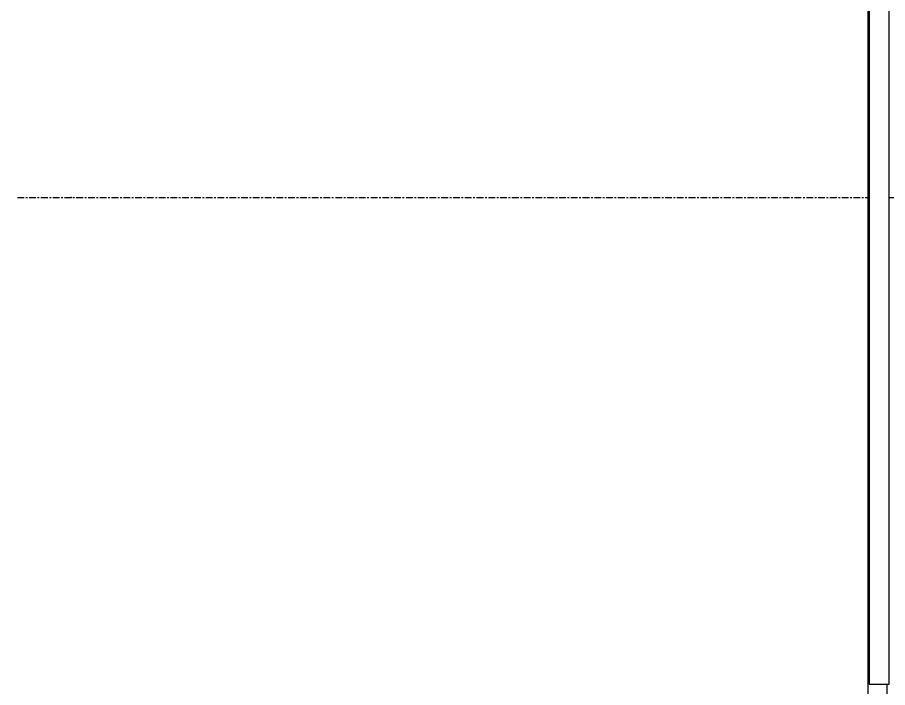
# Model space of a CAD drawing. Header units: millimetres. Extents: x 652937 to 1670132, y 1473552 to 2851037.
# Drawn here: x 815227 to 818460, y 1520943 to 1523435 of the extents above; entities that cross this region are included whole.
import ezdxf
from ezdxf.xclip import XClip

# ---------------------------------------------------------------- set-up
doc = ezdxf.new("R2010")
doc.units = ezdxf.units.MM
doc.header["$XCLIPFRAME"] = 0
doc.linetypes.add('TA_GL_005.00000', pattern=[13.75, 5, -1.25, 1.25, -1.25, 5])
doc.layers.add('000 - 0_HIDE_OBJ_FRAMING_DEF_SUB', color=1, linetype='Continuous', plot=False)
for name, color, linetype in [('000 - 0_SYM_DWG_GRIDLINE_MAIN_COLOR_251', 251, 'Continuous'), ('000 - 0_SYM_DWG_LEVEL_TEXT', 3, 'Continuous'), ('010 - ASPG_EXTR_MAIN_COLOR_2', 2, 'Continuous'), ('010 - ASPG_EXTR_WIPEOUT_', 250, 'Continuous')]:
    doc.layers.add(name, color=color, linetype=linetype)
doc.styles.add('Arial_1', font='arial.ttf', dxfattribs={"height": 125})
doc.styles.add('TA', font='', dxfattribs={"height": 4.5})
doc.styles.get('TA').set_extended_font_data('Cordia New')

# ---------------------------------------------------------------- blocks, each defined once
blk = doc.blocks.new('*U6715')
blk.add_point((0, 0))
at = {"layer": '000 - 0_SYM_DWG_LEVEL_TEXT', "style": 'Arial_1'}
for tag, p in [('LV_NAME_1', (-135.775, 11.925)), ('LV_NAME_2', (-135.787, 6.835)), ('LV_NAME_3', (-135.798, 1.744))]:
    blk.add_attdef(tag, p, '', height=3, dxfattribs=at)
blk = doc.blocks.new('*U6164')
at = {"layer": '000 - 0_SYM_DWG_GRIDLINE_MAIN_COLOR_251', "linetype": 'ByBlock', "ltscale": 5}
blk.add_line((200, 0), (-30071, 0), dxfattribs=at)
at = {"layer": '000 - 0_SYM_DWG_GRIDLINE_MAIN_COLOR_251', "color": 0}
blk.add_point((0, 0), dxfattribs=at)
at = {"style": 'TA', "flags": 1}
blk.add_attdef('LOCATION', (6, -6), '', height=4.5, rotation=270, dxfattribs=at)
blk = doc.blocks.new('W-1-PP18-ST_ENT3_REV02_20260413-044638_PP18_ENT3_ELE2-DIMS-2')
at = {"color": 6, "xscale": 50, "yscale": 50, "zscale": 50}
blk.add_blockref('*U6715', (-4402.3, 110695), dxfattribs=at)
at = {"color": 6, "linetype": 'TA_GL_005.00000', "rotation": 180}
blk.add_blockref('*U6164', (-7244, 110695), dxfattribs=at)
blk = doc.blocks.new('E4')
at = {"layer": '000 - 0_HIDE_OBJ_FRAMING_DEF_SUB'}
blk.add_lwpolyline([(-1567668.2, 114870), (-1567741.2, 114870), (-1567741.2, 105550), (-1567668.2, 105550)], close=True, dxfattribs=at)
blk = doc.blocks.new('W-1-PP18-ST_ENT3_REV02_20260413-214324_PP18_ENT3_SE_ELE4-1')
blk.add_blockref('E4', (1563456.2, 0))
blk = doc.blocks.new('*U8676')
blk.add_wipeout([(5985, 67.8), (5985, 144.8), (0, 144.8), (0, 67.8)]).dxf.layer = '010 - ASPG_EXTR_WIPEOUT_'
at = {"layer": '010 - ASPG_EXTR_MAIN_COLOR_2'}
blk.add_lwpolyline([(5985, 69.8), (5985, 144.8), (0, 144.8), (0, 69.8)], close=True, dxfattribs=at)

msp = doc.modelspace()

# ---------------------------------------------------------------- block references
at = {"color": 6}
msp.add_blockref('W-1-PP18-ST_ENT3_REV02_20260413-044638_PP18_ENT3_ELE2-DIMS-2', (822670.5264, 1412070.4203), dxfattribs=at)

# ---------------------------------------------------------------- next in the draw order: block references
ref = msp.add_blockref('W-1-PP18-ST_ENT3_REV02_20260413-214324_PP18_ENT3_SE_ELE4-1', (822670.5264, 1412070.4203), dxfattribs=at)
XClip(ref).set_block_clipping_path([(-8921.6742467015, 100922), (26429.9241350386, 117178.2602934372)])

# ---------------------------------------------------------------- next in the draw order: block references
at = {"rotation": 90}
msp.add_blockref('*U8676', (818535.5264, 1520955.4203), dxfattribs=at)

doc.saveas('drawing.dxf')
